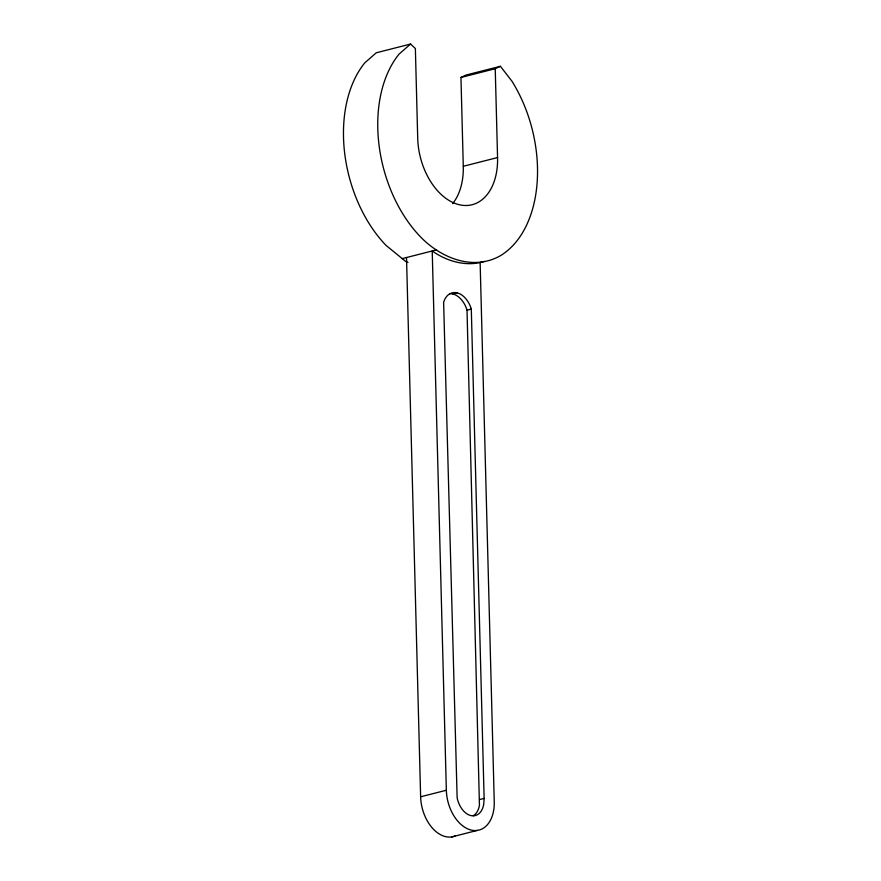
<?xml version="1.0" encoding="UTF-8"?>
<svg xmlns="http://www.w3.org/2000/svg" width="881" height="881" viewBox="0 0 881 881"><rect width="100%" height="100%" fill="white"/><g stroke="black" fill="none" stroke-linecap="round" stroke-linejoin="round"><path stroke-width="1.32" d="M449.739 293.67A22.355 14.658 75.7 0 1 466.148 307.557L467.018 310.189L479.44 805.366A20.197 13.248 75.7 0 1 473.339 815.707M484.121 798.406L483.724 804.276A20.197 13.248 75.7 0 1 470.806 815.575A20.197 13.248 75.7 0 1 457.14 797.878L443.617 302.436L444.365 300.179A22.355 14.658 75.7 0 1 470.432 306.456L471.302 309.099L484.121 798.406L479.837 799.496M500.419 66.295L495.232 68.718L497.567 157.556A58.587 38.423 75.7 0 1 459.133 204.7A58.587 38.423 75.7 0 1 417.715 138.339L415.369 48.499L410.557 44.05L399.082 54.093A117.173 76.856 75.7 0 0 420.292 236.637C440.357 257.659 472.789 271.26 500.133 255.853A117.173 76.856 75.7 0 0 511.993 81.272L500.419 66.295L466.137 75.028L460.95 77.462L463.285 166.289A58.587 38.423 75.7 0 1 452.636 203.61M480.134 262.505C463.714 266.26 445.731 260.578 432.219 250.975L446.348 790.246A35.152 23.06 75.7 0 0 471.192 830.067A35.152 23.06 75.7 0 0 494.252 801.776L480.134 262.505L484.418 261.415M410.557 44.05L376.275 52.783L364.8 62.826A117.173 76.856 75.7 0 0 386.01 245.37L405.568 261.349L408.002 262.384M460.95 77.462L495.232 68.718M463.285 166.289L497.567 157.556M402.221 258.618L436.513 249.885M452.834 293.957L457.118 292.866M467.018 310.189L471.302 309.099M406.515 257.527L420.633 796.798L446.348 790.246M451.645 836.95L477.359 830.398M455.147 836.014A35.152 23.06 75.7 0 1 420.633 796.798"/></g></svg>
